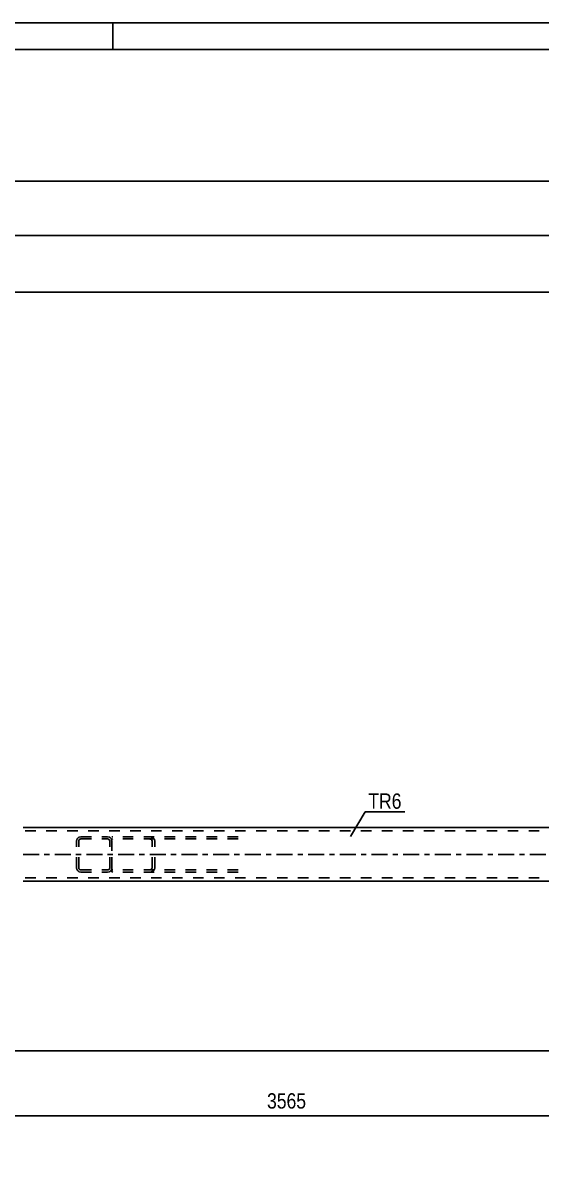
# Model space of a CAD drawing. Header units: millimetres. Extents: x -109 to 1080, y -501 to 340.
# Drawn here: x 13 to 109.9, y 126.2 to 339.5 of the extents above; entities that cross this region are included whole.
import ezdxf

# ---------------------------------------------------------------- set-up
doc = ezdxf.new("R2010")
doc.units = ezdxf.units.MM
doc.linetypes.add('DXK_LINE_DOT2', pattern=[3.9198, 1.9599, -1.9599])
doc.linetypes.add('DXK_LINE_DOT3', pattern=[5.9187, 2.979, -0.9799, 0.9799, -0.9799])
doc.styles.add('Arial Narrow', font='ARIALN.TTF', dxfattribs={"height": 0.2})

# ---------------------------------------------------------------- blocks, each defined once
blk = doc.blocks.new('Unknown-389666448-1162')
at = {"color": 5, "linetype": 'Continuous'}
for p, q in [((1079.83, 339.51), (-109.17, 339.51)), ((29.83, 334.51), (29.83, 339.51)), ((1074.83, 334.51), (-104.17, 334.51))]:
    blk.add_line(p, q, dxfattribs=at)
blk = doc.blocks.new('Part-389666448-2618 - 2583')
at = {"color": 7, "linetype": 'DXK_LINE_DOT2'}
for p, q in [((29.83, 187.49), (29.66, 187.47)), ((29.66, 180.92), (29.66, 187.47)), ((29.83, 187.09), (29.66, 187.07)), ((53.23, 187.49), (29.83, 187.49)), ((53.23, 187.09), (29.83, 187.09)), ((37.02, 187.43), (36.61, 187.49)), ((36.61, 187.09), (36.81, 187.06)), ((37.11, 186.85), (37.15, 186.69)), ((37.15, 181.69), (37.15, 186.69)), ((37.69, 186.69), (37.61, 187)), ((37.69, 181.69), (37.69, 186.69)), ((37.15, 181.69), (37.11, 181.54)), ((37.61, 181.39), (37.69, 181.69)), ((29.66, 181.32), (29.83, 181.29)), ((29.83, 180.89), (29.66, 180.92)), ((53.23, 181.29), (29.83, 181.29)), ((53.23, 180.89), (29.83, 180.89)), ((36.81, 181.32), (36.61, 181.29)), ((36.61, 180.89), (37.02, 180.96))]:
    blk.add_line(p, q, dxfattribs=at)
for centre, radius, start, end in [((36.69, 186.59), 0.495, 31.9779, 75.1661), ((36.77, 186.48), 0.991, 31.9779, 75.1661), ((36.69, 181.8), 0.495, 284.8339, 328.0221), ((36.77, 181.91), 0.991, 284.8339, 328.0221)]:
    blk.add_arc(centre, radius, start, end, dxfattribs=at)
blk = doc.blocks.new('Part-389666448-2629 - 2583')
at = {"color": 2, "linetype": 'Continuous'}
for p, q in [((169.69, 189.19), (13.06, 189.19)), ((127.63, 179.19), (13.06, 179.19))]:
    blk.add_line(p, q, dxfattribs=at)
at = {"color": 7, "linetype": 'DXK_LINE_DOT2'}
for p, q in [((623, 188.59), (13.06, 188.59)), ((623, 179.79), (13.06, 179.79))]:
    blk.add_line(p, q, dxfattribs=at)
at = {"color": 7, "linetype": 'DXK_LINE_DOT3'}
blk.add_line((13.06, 184.19), (623, 184.19), dxfattribs=at)
blk = doc.blocks.new('Part-389666448-2664 - 2583')
at = {"color": 7, "linetype": 'DXK_LINE_DOT2'}
for p, q in [((23.12, 187), (23.06, 186.69)), ((23.06, 181.69), (23.06, 186.69)), ((23.46, 186.69), (23.49, 186.85)), ((23.46, 181.69), (23.46, 186.69)), ((23.86, 187.49), (23.56, 187.43)), ((23.71, 187.06), (23.86, 187.09)), ((23.86, 187.49), (28.86, 187.49)), ((23.86, 187.09), (28.86, 187.09)), ((29.17, 187.43), (28.86, 187.49)), ((28.86, 187.09), (29.01, 187.06)), ((29.23, 186.85), (29.26, 186.69)), ((29.26, 181.69), (29.26, 186.69)), ((29.66, 186.69), (29.6, 187)), ((29.66, 181.69), (29.66, 186.69)), ((23.06, 181.69), (23.12, 181.39)), ((23.49, 181.54), (23.46, 181.69)), ((29.26, 181.69), (29.23, 181.54)), ((29.6, 181.39), (29.66, 181.69)), ((23.56, 180.96), (23.86, 180.89)), ((23.86, 181.29), (23.71, 181.32)), ((23.86, 181.29), (28.86, 181.29)), ((23.86, 180.89), (28.86, 180.89)), ((29.01, 181.32), (28.86, 181.29)), ((28.86, 180.89), (29.17, 180.96))]:
    blk.add_line(p, q, dxfattribs=at)
for centre, radius, start, end in [((23.86, 186.69), 0.8, 112.5, 157.5), ((23.86, 186.69), 0.4, 112.5, 157.5), ((28.86, 186.69), 0.4, 22.5, 67.5), ((28.86, 186.69), 0.8, 22.5, 67.5), ((23.86, 181.69), 0.8, 202.5, 247.5), ((23.86, 181.69), 0.4, 202.5, 247.5), ((28.86, 181.69), 0.4, 292.5, 337.5), ((28.86, 181.69), 0.8, 292.5, 337.5)]:
    blk.add_arc(centre, radius, start, end, dxfattribs=at)
blk = doc.blocks.new('StraightDimension-389666448-21254 - 2583')
at = {"color": 7, "linetype": 'Continuous'}
for p, q in [((-29.02, 287.69), (-30.22, 290.69)), ((169.29, 289.19), (-32.47, 289.19)), ((-29.62, 147.48), (-29.62, 289.19)), ((163.07, 147.48), (-32.47, 147.48)), ((-30.22, 148.98), (-29.02, 145.98))]:
    blk.add_line(p, q, dxfattribs=at)
at = {"color": 0}
blk.add_wipeout([(-30.37, 222.59), (-34.57, 222.59), (-34.57, 214.08), (-30.37, 214.08)], dxfattribs=at)
at = {"color": 3, "style": 'Arial Narrow'}
blk.add_text('2834', height=2.863, rotation=90.0002, dxfattribs=at).set_placement((-30.97, 214.68))
blk = doc.blocks.new('StraightDimension-389666448-2797 - 2583')
at = {"color": 7, "linetype": 'Continuous'}
blk.add_line((-3.04, 299.78), (639.1, 299.78), dxfattribs=at)
blk = doc.blocks.new('StraightDimension-389666448-2839 - 2583')
at = {"color": 7, "linetype": 'Continuous'}
blk.add_line((-4.29, 309.93), (640.35, 309.93), dxfattribs=at)
blk = doc.blocks.new('StraightDimension-389666448-11890 - 2583')
at = {"color": 7, "linetype": 'Continuous'}
for p, q in [((127.63, 177.62), (127.63, 126.75)), ((-3.04, 172.19), (-3.04, 132.24)), ((-1.54, 135.97), (-4.54, 134.77)), ((-3.04, 135.37), (127.63, 135.37)), ((126.13, 134.77), (129.13, 135.97))]:
    blk.add_line(p, q, dxfattribs=at)
at = {"color": 0}
blk.add_wipeout([(66.55, 136.12), (66.55, 140.32), (58.04, 140.32), (58.04, 136.12)], dxfattribs=at)
at = {"color": 0, "linetype": 'Continuous'}
for points in [[(-3.64, 134.67), (-7.84, 134.67), (-7.84, 131.64), (-3.64, 131.64)], [(127.03, 134.67), (122.83, 134.67), (122.83, 126.15), (127.03, 126.15)]]:
    blk.add_wipeout(points, dxfattribs=at)
at = {"color": 3, "style": 'Arial Narrow'}
blk.add_text('3565', height=2.863, dxfattribs=at).set_placement((58.64, 136.72))
at = {"color": 3, "linetype": 'Continuous', "style": 'Arial Narrow'}
for s, height, p in [('0', 2.86, (-4.24, 132.24)), ('3565', 2.863, (126.43, 126.75))]:
    blk.add_text(s, height=height, rotation=90.0002, dxfattribs=at).set_placement(p)
blk = doc.blocks.new('Mark-389666448-2625 - 2583')
at = {"color": 0}
blk.add_wipeout([(83.78, 192.72), (83.78, 195.72), (77.57, 195.72), (77.57, 192.72)], dxfattribs=at)
blk.add_wipeout([(83.78, 192.72), (83.78, 195.72), (77.57, 195.72), (77.57, 192.72)], dxfattribs=at)
at = {"color": 30, "linetype": 'Continuous'}
for p, q in [((74.21, 187.56), (76.97, 192.12)), ((76.97, 192.12), (84.38, 192.12))]:
    blk.add_line(p, q, dxfattribs=at)
at = {"color": 3, "style": 'Arial Narrow'}
blk.add_text('TR6', height=2.863, dxfattribs=at).set_placement((77.57, 192.72))

msp = doc.modelspace()

# ---------------------------------------------------------------- block references
for name in ['Unknown-389666448-1162', 'Part-389666448-2629 - 2583', 'Part-389666448-2664 - 2583', 'Part-389666448-2618 - 2583']:
    msp.add_blockref(name, (0, 0))

# ---------------------------------------------------------------- next in the draw order: block references
msp.add_blockref('StraightDimension-389666448-21254 - 2583', (0, 0))

# ---------------------------------------------------------------- next in the draw order: block references
for name in ['StraightDimension-389666448-2797 - 2583', 'StraightDimension-389666448-11890 - 2583']:
    msp.add_blockref(name, (0, 0))

# ---------------------------------------------------------------- next in the draw order: block references
msp.add_blockref('StraightDimension-389666448-2839 - 2583', (0, 0))

# ---------------------------------------------------------------- next in the draw order: block references
msp.add_blockref('Mark-389666448-2625 - 2583', (0, 0))

doc.saveas('drawing.dxf')
